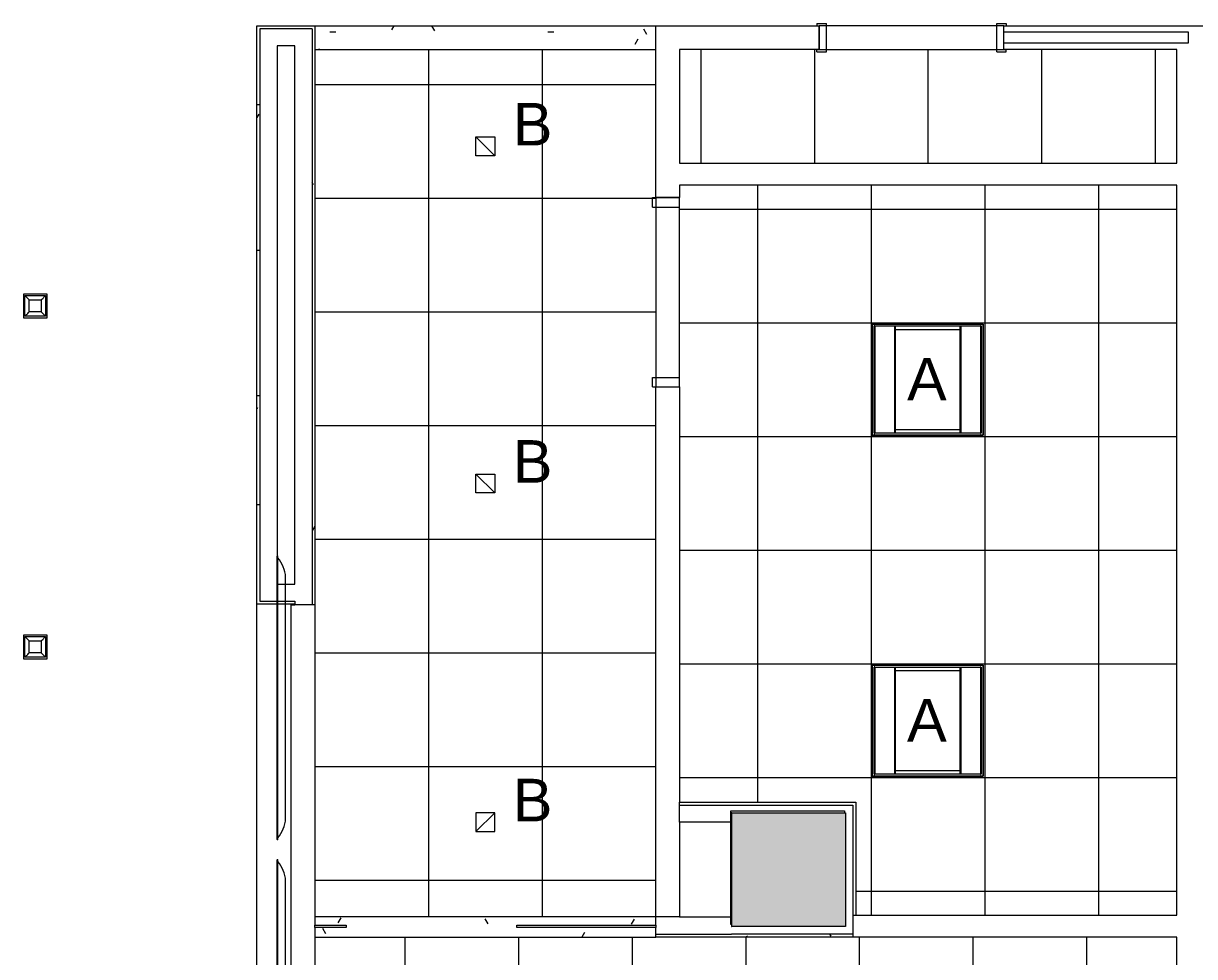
# Model space of a CAD drawing. Header units: inches. Extents: x -1206 to 1060, y -822 to 854.
# Drawn here: x -525.5 to -278.1, y 142.7 to 339.7 of the extents above; entities that cross this region are included whole.
import ezdxf

# ---------------------------------------------------------------- set-up
doc = ezdxf.new("R2010")
doc.units = ezdxf.units.IN
doc.header["$MEASUREMENT"] = 0
for name, color, linetype, lineweight in [('X1$0$18_0109_REV_dwg _7_', 8, 'Continuous', 9), ('X1$0$A-CLNG', 13, 'Continuous', 13), ('X1$0$A-CLNG-PATT', 13, 'Continuous', 13), ('X1$0$A-DOOR', 31, 'Continuous', 13), ('X1$0$A-DOOR-FRAM', 31, 'Continuous', 20), ('X1$0$A-WALL', 113, 'Continuous', 13), ('X1$0$A-WALL-PATT', 111, 'Continuous', 13), ('X1$0$BB Columns_Pen_No__7', 250, 'Continuous', 20), ('X1$0$E-LITE-EQPM', 33, 'Continuous', 9), ('X1$0$E-LITE-EQPM-IDEN', 33, 'Continuous', 9), ('X1$0$I-WALL', 2, 'Continuous', 13), ('X1$0$Q-SPCQ', 91, 'Continuous', 9), ('X1$0$S-COLS', 52, 'Continuous', 9)]:
    doc.layers.add(name, color=color, linetype=linetype, lineweight=lineweight)
doc.styles.add('X1$0$Arial', font='arial.ttf', dxfattribs={"height": 9})
pattern_1 = [(0, (0, 0), (30.72, 7.68), [1.267, -21.773, 1.267, -21.773, -122.88]), (0, (0, 0), (30.72, 7.68), [-46.08, 1.267, -44.813, 1.267, -21.773, -53.76]), (0, (0, 0), (30.72, 7.68), [-115.2, 1.267, -14.093, 1.267, -37.133]), (120, (11.52, 3.84), (-22.01108, 22.7643), [1.267, -21.773, 1.267, -21.773, -122.88]), (120, (11.52, 3.84), (-22.01108, 22.7643), [-46.08, 1.267, -44.813, 1.267, -21.773, -53.76]), (120, (11.52, 3.84), (-22.01108, 22.7643), [-115.2, 1.267, -14.093, 1.267, -37.133]), (240, (15.36, 19.2), (-8.70892, -30.4443), [1.267, -21.773, 1.267, -21.773, -122.88]), (240, (15.36, 19.2), (-8.70892, -30.4443), [-46.08, 1.267, -44.813, 1.267, -21.773, -53.76]), (240, (15.36, 19.2), (-8.70892, -30.4443), [-115.2, 1.267, -14.093, 1.267, -37.133])]

# ---------------------------------------------------------------- blocks, each defined once
blk = doc.blocks.new('X1$0$A-Flat_Screen_TV - OLED 65B6P 65_-4747238-FIRST FLOOR RCP')
at = {"layer": 'X1$0$Q-SPCQ'}
for p, q in [((-29.94, 0.19), (-30, 0.19)), ((-30, 0.19), (-30, 0)), ((-30, 0), (30, 0)), ((-29.56, 0.19), (-29.94, 0.19)), ((-29.94, 0), (-29.94, -0.06)), ((29.56, 0.19), (-29.56, 0.19)), ((25.5, 1.81), (-25.5, 1.81)), ((29.94, 0.19), (29.56, 0.19)), ((30, 0.19), (29.94, 0.19)), ((29.94, 0), (29.94, -0.06)), ((30, 0.19), (30, 0)), ((-29.94, -0.06), (29.94, -0.06))]:
    blk.add_line(p, q, dxfattribs=at)
for centre, start, end in [((-24.9, -5.58), 94.6372, 128.9656), ((24.9, -5.58), 51.0344, 85.3628)]:
    blk.add_arc(centre, 7.41, start, end, dxfattribs=at)
blk = doc.blocks.new('X1$0$A-Flat_Screen_TV - OLED 65B6P 65_-5572508-FIRST FLOOR RCP')
at = {"layer": 'X1$0$Q-SPCQ'}
for p, q in [((29.94, 0.06), (-29.94, 0.06)), ((-29.94, 0.06), (-29.94, 0)), ((29.94, 0.06), (29.94, 0)), ((30, 0), (-30, 0)), ((-30, 0), (-30, -0.19)), ((-30, -0.19), (-29.94, -0.19)), ((-29.94, -0.19), (-29.56, -0.19)), ((-29.56, -0.19), (29.56, -0.19)), ((-25.5, -1.81), (25.5, -1.81)), ((29.56, -0.19), (29.94, -0.19)), ((29.94, -0.19), (30, -0.19)), ((30, 0), (30, -0.19))]:
    blk.add_line(p, q, dxfattribs=at)
for centre, start, end in [((-24.9, 5.58), 231.0344, 265.3628), ((24.9, 5.58), 274.6372, 308.9656)]:
    blk.add_arc(centre, 7.41, start, end, dxfattribs=at)
blk = doc.blocks.new('X1$0$18_0109_REV_dwg _7_-5631515-FIRST FLOOR RCP')
at = {"layer": 'X1$0$BB Columns_Pen_No__7', "color": 9, "flags": 128}
for points in [[(-6742.69, 3096.07), (-6718.69, 3096.07), (-6718.69, 3095.66)], [(-6742.47, 3072.07), (-6742.69, 3072.07), (-6742.69, 3096.07)]]:
    blk.add_lwpolyline(points, dxfattribs=at)
blk = doc.blocks.new('X1$0$Single Flush - OTJ_SOLIDFLUSH_ALUM-5106307-FIRST FLOOR RCP')
at = {"layer": 'X1$0$A-DOOR-FRAM'}
for p, q in [((-20, 3.25), (-20, -2.5)), ((-20, 3.25), (-18, 3.25)), ((-18, 3.25), (-18, -2.5)), ((18.000004, 3.25), (18.000004, -2.5)), ((18.000004, 3.25), (20.000004, 3.25)), ((20.000004, 3.25), (20.000004, -2.5)), ((-20, -2.5), (-18, -2.5)), ((18.000004, -2.5), (20.000004, -2.5))]:
    blk.add_line(p, q, dxfattribs=at)
blk = doc.blocks.new('X1$0$Single Flush Pocket - Int-PO-F-WDMF-36_ x 84_-5277001-FIRST FLOOR RCP')
at = {"layer": 'X1$0$A-DOOR-FRAM'}
for p, q in [((-20, 3), (-18, 3)), ((-20, 3), (-20, 2.5)), ((-20, 2.5), (-19.5, 2.5)), ((-19.5, -2.5), (-19.5, 2.5)), ((-18, -3), (-18, 3)), ((18.000004, -3), (18.000004, 3)), ((18.000004, 3), (20.000004, 3)), ((19.500004, 2.5), (20.000004, 2.5)), ((19.500004, -2.5), (19.500004, 2.5)), ((20.000004, 3), (20.000004, 2.5)), ((-20, -2.5), (-19.5, -2.5)), ((-20, -3), (-20, -2.5)), ((-20, -3), (-18, -3)), ((18.000004, -3), (20.000004, -3)), ((19.500004, -2.5), (20.000004, -2.5)), ((20.000004, -3), (20.000004, -2.5))]:
    blk.add_line(p, q, dxfattribs=at)
blk = doc.blocks.new('X1$0$L-Recessed-Axis-Duo - 2 x 2-V14-FIRST FLOOR RCP')
at = {"layer": 'X1$0$E-LITE-EQPM'}
for p, q in [((-11.7, 11.7), (-11.7, -11.7)), ((11.7, 11.7), (-11.7, 11.7)), ((-11.37, 11.26), (-11.37, 11.27)), ((-11.37, 11.14), (-11.37, 11.26)), ((11.38, 11.14), (-11.37, 11.14)), ((-11.32, 11.32), (-11.32, -11.32)), ((11.32, 11.32), (-11.32, 11.32)), ((11.32, -11.32), (11.32, 11.32)), ((11.38, 11.27), (11.38, 11.26)), ((11.38, 11.26), (11.38, 11.14)), ((11.7, -11.7), (11.7, 11.7)), ((11.32, 7.03), (-11.32, 7.03)), ((11.32, 7.02), (-11.32, 7.02)), ((-11.32, 6.85), (11.32, 6.85)), ((-10.57, 6.86), (-10.57, -6.86)), ((10.57, -6.86), (10.57, 6.86)), ((11.32, -6.85), (-11.32, -6.85)), ((11.32, -7.02), (-11.32, -7.02)), ((11.32, -7.03), (-11.32, -7.03)), ((-11.7, -11.7), (11.7, -11.7)), ((-11.37, -11.26), (-11.37, -11.14)), ((11.38, -11.14), (-11.37, -11.14)), ((-11.37, -11.27), (-11.37, -11.26)), ((-11.32, -11.32), (11.32, -11.32)), ((11.38, -11.14), (11.38, -11.26)), ((11.38, -11.26), (11.38, -11.27))]:
    blk.add_line(p, q, dxfattribs=at)
for points, knots in [([(-11.64, 11.64), (-11.65, 11.65), (-11.65, 11.65), (-11.66, 11.66), (-11.67, 11.67), (-11.68, 11.68), (-11.68, 11.68), (-11.69, 11.69), (-11.69, 11.69), (-11.7, 11.7), (-11.7, 11.7), (-11.7, 11.7), (-11.7, 11.7)], [-1, -1, -1, -1, -0.833333, -0.75, -0.666667, -0.583333, -0.5, -0.416667, -0.333333, -0.25, -0.166667, 0, 0, 0, 0]), ([(11.7, 11.7), (11.7, 11.7), (11.7, 11.7), (11.7, 11.7), (11.69, 11.69), (11.69, 11.69), (11.68, 11.68), (11.68, 11.68), (11.67, 11.67), (11.66, 11.66), (11.65, 11.65), (11.65, 11.65), (11.64, 11.64)], [0, 0, 0, 0, 0.166667, 0.25, 0.333333, 0.416667, 0.5, 0.583333, 0.666667, 0.75, 0.833333, 1, 1, 1, 1]), ([(-11.7, -11.7), (-11.7, -11.7), (-11.7, -11.7), (-11.7, -11.7), (-11.69, -11.69), (-11.69, -11.69), (-11.68, -11.68), (-11.68, -11.68), (-11.67, -11.67), (-11.66, -11.66), (-11.65, -11.65), (-11.65, -11.65), (-11.64, -11.64)], [0, 0, 0, 0, 0.166667, 0.25, 0.333333, 0.416667, 0.5, 0.583333, 0.666667, 0.75, 0.833333, 1, 1, 1, 1]), ([(11.7, -11.7), (11.7, -11.7), (11.7, -11.7), (11.7, -11.7), (11.69, -11.69), (11.69, -11.69), (11.68, -11.68), (11.68, -11.68), (11.67, -11.67), (11.66, -11.66), (11.65, -11.65), (11.65, -11.65), (11.64, -11.64)], [0, 0, 0, 0, 0.166667, 0.25, 0.333333, 0.416667, 0.5, 0.583333, 0.666667, 0.75, 0.833333, 1, 1, 1, 1])]:
    blk.add_open_spline(points, degree=3, knots=knots, dxfattribs=at)
blk = doc.blocks.new('X1$0$L-Recessed-Axis-Duo - 2 x 2-V13-FIRST FLOOR RCP')
at = {"layer": 'X1$0$E-LITE-EQPM'}
for p, q in [((-11.7, 11.7), (-11.7, -11.7)), ((11.7, 11.7), (-11.7, 11.7)), ((-11.37, 11.26), (-11.37, 11.27)), ((-11.37, 11.14), (-11.37, 11.26)), ((-11.37, 11.14), (11.38, 11.14)), ((11.32, 11.32), (-11.32, 11.32)), ((-11.32, 11.32), (-11.32, -11.32)), ((11.32, -11.32), (11.32, 11.32)), ((11.38, 11.27), (11.38, 11.26)), ((11.38, 11.26), (11.38, 11.14)), ((11.7, -11.7), (11.7, 11.7)), ((-11.32, 7.03), (11.32, 7.03)), ((-11.32, 7.02), (11.32, 7.02)), ((-11.32, 6.85), (11.32, 6.85)), ((-10.57, 6.86), (-10.57, -6.86)), ((10.57, -6.86), (10.57, 6.86)), ((11.32, -6.85), (-11.32, -6.85)), ((-11.32, -7.02), (11.32, -7.02)), ((-11.32, -7.03), (11.32, -7.03)), ((-11.7, -11.7), (11.7, -11.7)), ((-11.37, -11.26), (-11.37, -11.14)), ((-11.37, -11.14), (11.38, -11.14)), ((-11.37, -11.27), (-11.37, -11.26)), ((-11.32, -11.32), (11.32, -11.32)), ((11.38, -11.14), (11.38, -11.26)), ((11.38, -11.26), (11.38, -11.27))]:
    blk.add_line(p, q, dxfattribs=at)
for points, knots in [([(-11.64, 11.64), (-11.65, 11.65), (-11.65, 11.65), (-11.66, 11.66), (-11.67, 11.67), (-11.68, 11.68), (-11.68, 11.68), (-11.69, 11.69), (-11.69, 11.69), (-11.7, 11.7), (-11.7, 11.7), (-11.7, 11.7), (-11.7, 11.7)], [0, 0, 0, 0, 0.166667, 0.25, 0.333333, 0.416667, 0.5, 0.583333, 0.666667, 0.75, 0.833333, 1, 1, 1, 1]), ([(11.64, 11.64), (11.65, 11.65), (11.65, 11.65), (11.66, 11.66), (11.67, 11.67), (11.68, 11.68), (11.68, 11.68), (11.69, 11.69), (11.69, 11.69), (11.7, 11.7), (11.7, 11.7), (11.7, 11.7), (11.7, 11.7)], [0, 0, 0, 0, 0.166667, 0.25, 0.333333, 0.416667, 0.5, 0.583333, 0.666667, 0.75, 0.833333, 1, 1, 1, 1]), ([(-11.7, -11.7), (-11.7, -11.7), (-11.7, -11.7), (-11.7, -11.7), (-11.69, -11.69), (-11.69, -11.69), (-11.68, -11.68), (-11.68, -11.68), (-11.67, -11.67), (-11.66, -11.66), (-11.65, -11.65), (-11.65, -11.65), (-11.64, -11.64)], [-1, -1, -1, -1, -0.833333, -0.75, -0.666667, -0.583333, -0.5, -0.416667, -0.333333, -0.25, -0.166667, 0, 0, 0, 0]), ([(11.64, -11.64), (11.65, -11.65), (11.65, -11.65), (11.66, -11.66), (11.67, -11.67), (11.68, -11.68), (11.68, -11.68), (11.69, -11.69), (11.69, -11.69), (11.7, -11.7), (11.7, -11.7), (11.7, -11.7), (11.7, -11.7)], [0, 0, 0, 0, 0.166667, 0.25, 0.333333, 0.416667, 0.5, 0.583333, 0.666667, 0.75, 0.833333, 1, 1, 1, 1])]:
    blk.add_open_spline(points, degree=3, knots=knots, dxfattribs=at)
blk = doc.blocks.new('X1$0$5in_Square_Xicato-STD - L342_24W_Xicato_XTM_2100_lm_3000K-5403066-FIRST FLOOR RCP')
at = {"layer": 'X1$0$E-LITE-EQPM'}
for p, q in [((-13.88, 2.46), (-8.88, 2.46)), ((-13.88, -2.54), (-13.88, 2.46)), ((-13.56, 2.15), (-13.56, -2.23)), ((-9.19, 2.15), (-13.56, 2.15)), ((-10.13, 1.21), (-12.63, 1.21)), ((-12.63, 1.21), (-12.63, -1.29)), ((-10.13, 1.21), (-12.63, 1.21)), ((-12.63, 1.21), (-12.63, -1.29)), ((-10.13, -1.29), (-10.13, 1.21)), ((-10.13, -1.29), (-10.13, 1.21)), ((-9.19, -2.23), (-9.19, 2.15)), ((-8.88, 2.46), (-8.88, -2.54)), ((-13.56, -2.23), (-9.19, -2.23)), ((-12.63, -1.29), (-10.13, -1.29)), ((-12.63, -1.29), (-10.13, -1.29)), ((-8.88, -2.54), (-13.88, -2.54))]:
    blk.add_line(p, q, dxfattribs=at)
for points in [[(-13.56, 2.15), (-13.49, 2.08), (-13.26, 1.84), (-12.86, 1.44), (-12.63, 1.21)], [(-9.19, 2.15), (-9.26, 2.07), (-9.49, 1.84), (-9.89, 1.45), (-10.13, 1.21)], [(-13.56, -2.23), (-13.49, -2.15), (-13.26, -1.92), (-12.86, -1.53), (-12.63, -1.29)], [(-10.13, -1.29), (-9.89, -1.52), (-9.49, -1.92), (-9.26, -2.16), (-9.19, -2.23)]]:
    blk.add_open_spline(points, degree=3, dxfattribs=at)
blk = doc.blocks.new('X1$0$L-Recessed Square Downlight - 4_-5368317-FIRST FLOOR RCP')
at = {"layer": 'X1$0$E-LITE-EQPM'}
for p, q in [((2, 2), (-2, 2)), ((-2, 2), (-2, -2)), ((-2, -2), (2, 2)), ((2, -2), (2, 2)), ((-2, -2), (2, -2))]:
    blk.add_line(p, q, dxfattribs=at)
blk = doc.blocks.new('X1$0$L-Recessed Square Downlight - 4_-4552743-FIRST FLOOR RCP')
at = {"layer": 'X1$0$E-LITE-EQPM'}
for p, q in [((-2, -2), (-2, 2)), ((-2, 2), (2, 2)), ((-2, 2), (2, -2)), ((2, 2), (2, -2)), ((2, -2), (-2, -2))]:
    blk.add_line(p, q, dxfattribs=at)
blk = doc.blocks.new('X1$0$Concrete-Rectangular-Column - 24 X 24-V32-FIRST FLOOR RCP')
at = {"layer": 'X1$0$S-COLS'}
blk.add_hatch(color=7, dxfattribs=at).paths.add_polyline_path([(12, -12), (12, 12), (-12, 12), (-12, -12), (-7.08, -12)], flags=0)
at = {"layer": 'X1$0$S-COLS', "color": 8, "lineweight": 20}
for p, q in [((-12, 12), (12, 12)), ((-12, -12), (-12, 12)), ((12, 12), (12, -12)), ((12, -12), (-12, -12))]:
    blk.add_line(p, q, dxfattribs=at)
blk = doc.blocks.new('X1')
at = {"layer": 'X1$0$A-CLNG-PATT'}
h = blk.add_hatch(dxfattribs=at)
h.set_pattern_fill('FP1_1', color=256, style=0, pattern_type=2)
h.set_pattern_definition(pattern_1)
h.paths.add_polyline_path([(-463.9, 334.2), (-391.9, 334.2), (-391.9, 339.2), (-463.9, 339.2), (-463.9, 334.95)], flags=0)
h = blk.add_hatch(dxfattribs=at)
h.set_pattern_fill('FP1_33', color=256, style=0, pattern_type=2)
h.set_pattern_definition([(90, (-439.896, 230.817), (24, -1e-15), []), (0, (-439.896, 230.817), (0, -24), [])])
h.paths.add_polyline_path([(-463.65, 151.06), (-391.9, 151.06), (-391.9, 334.2), (-463.9, 334.2), (-463.9, 151.06)], flags=0)
h = blk.add_hatch(dxfattribs=at)
h.set_pattern_fill('FP1_15', color=256, style=0, pattern_type=2)
h.set_pattern_definition([(180, (-334.38, 334.204), (3e-15, 24), []), (90, (-334.38, 334.204), (24, -1e-15), [])])
h.paths.add_polyline_path([(-356.71, 310.2), (-281.86, 310.2), (-281.86, 334.2), (-386.9, 334.2), (-386.9, 310.2), (-357.4, 310.2)], flags=0)
h = blk.add_hatch(dxfattribs=at)
h.set_pattern_fill('FP1_14', color=256, style=0, pattern_type=2)
h.set_pattern_definition([(90, (-346.38, 228.504), (24, -1e-15), []), (0, (-346.38, 228.504), (0, -24), [])])
h.paths.add_polyline_path([(-349.31, 151.43), (-281.86, 151.43), (-281.86, 305.58), (-386.9, 305.58), (-386.9, 175.31), (-349.68, 175.31), (-349.68, 151.43)], flags=0)
h.paths.add_polyline_path([(-328.02, 180.8), (-346.21, 180.8), (-346.21, 204.21), (-322.8, 204.21), (-322.8, 180.8), (-325.36, 180.8)], flags=0)
h.paths.add_polyline_path([(-346.21, 252.8), (-346.21, 276.21), (-322.8, 276.21), (-322.8, 252.8), (-343.99, 252.8)], flags=0)
h = blk.add_hatch(dxfattribs=at)
h.set_pattern_fill('FP1_1', color=256, style=0, pattern_type=2)
h.set_pattern_definition(pattern_1)
h.paths.add_polyline_path([(-457.29, 146.81), (-391.9, 146.81), (-391.9, 148.81), (-421.29, 148.81), (-421.29, 149.31), (-391.9, 149.31), (-391.9, 151.06), (-463.9, 151.06), (-463.9, 149.31), (-457.29, 149.31), (-457.29, 148.81), (-463.9, 148.81), (-463.87, 146.81)], flags=0)
h = blk.add_hatch(dxfattribs=at)
h.set_pattern_fill('FP1_13', color=256, style=0, pattern_type=2)
h.set_pattern_definition([(180, (-372.88, 88.677), (3e-15, 24), []), (90, (-372.88, 88.677), (24, -1e-15), [])])
h.paths.add_polyline_path([(-413.19, 30.55), (-281.86, 30.55), (-281.86, 146.81), (-463.9, 146.81), (-463.9, 30.55), (-434.48, 30.55)], flags=0)
h.paths.add_polyline_path([(-338.66, 40.98), (-348.71, 40.98), (-348.71, 64.38), (-325.3, 64.38), (-325.3, 40.98), (-333.34, 40.98)], flags=0)
h.paths.add_polyline_path([(-420.71, 40.98), (-420.71, 64.38), (-397.3, 64.38), (-397.3, 40.98), (-418.51, 40.98)], flags=0)
h.paths.add_polyline_path([(-402.54, 112.98), (-420.71, 112.98), (-420.71, 136.38), (-397.3, 136.38), (-397.3, 112.98)], flags=0)
h.paths.add_polyline_path([(-325.3, 112.98), (-348.71, 112.98), (-348.71, 136.38), (-325.3, 136.38), (-325.3, 118.42)], flags=0)
at = {"layer": 'X1$0$A-WALL-PATT', "lineweight": 9}
h = blk.add_hatch(dxfattribs=at)
h.set_pattern_fill('FP1_1', color=256, style=0, pattern_type=2)
h.set_pattern_definition(pattern_1)
h.paths.add_polyline_path([(-476.15, 217.69), (-475.52, 217.69), (-475.52, 338.58), (-476.15, 338.58), (-476.15, 217.74)], flags=0)
h = blk.add_hatch(dxfattribs=at)
h.set_pattern_fill('FP1_1', color=256, style=0, pattern_type=2)
h.set_pattern_definition(pattern_1)
h.paths.add_polyline_path([(-463.9, 216.95), (-463.9, 338.58), (-464.52, 338.58), (-464.52, 216.95)], flags=0)
h = blk.add_hatch(dxfattribs=at)
h.set_pattern_fill('FP1_1', color=256, style=0, pattern_type=2)
h.set_pattern_definition(pattern_1)
h.paths.add_polyline_path([(-351.93, 146.81), (-350.3, 146.81), (-350.3, 147.43), (-375.93, 147.43), (-375.93, 146.81), (-375.84, 146.81)], flags=0)
at = {"layer": 'X1$0$A-CLNG'}
for p, q in [((-463.9, 339.2), (-391.9, 339.2)), ((-463.9, 334.2), (-391.9, 334.2)), ((-357.4, 334.2), (-318.4, 334.2)), ((-391.9, 302.94), (-391.9, 262.94)), ((-386.9, 262.94), (-386.9, 302.94)), ((-322.8, 276.21), (-346.21, 276.21)), ((-346.21, 276.21), (-346.21, 252.8)), ((-322.8, 252.8), (-322.8, 276.21)), ((-346.21, 252.8), (-322.8, 252.8)), ((-476.15, 113.44), (-476.15, 217.06)), ((-322.8, 204.21), (-346.21, 204.21)), ((-346.21, 204.21), (-346.21, 180.8)), ((-322.8, 180.8), (-322.8, 204.21)), ((-346.21, 180.8), (-322.8, 180.8)), ((-391.9, 151.06), (-463.9, 151.06)), ((-463.9, 146.81), (-391.9, 146.81))]:
    blk.add_line(p, q, dxfattribs=at)
at = {"layer": 'X1$0$A-WALL'}
for p, q in [((-464.52, 338.58), (-475.52, 338.58)), ((-475.52, 338.58), (-475.52, 217.69)), ((-464.52, 338.58), (-464.52, 216.95)), ((-386.9, 310.2), (-281.86, 310.2)), ((-281.86, 305.58), (-386.9, 305.58)), ((-475.52, 217.69), (-468.15, 217.69)), ((-468.15, 217.69), (-468.15, 217.06)), ((-463.9, 216.95), (-468.15, 216.95)), ((-386.9, 171.06), (-386.9, 175.31)), ((-386.9, 174.68), (-350.3, 174.68)), ((-350.3, 174.68), (-350.3, 146.81)), ((-386.9, 151.06), (-391.9, 151.06)), ((-350.3, 151.43), (-281.86, 151.43)), ((-463.9, 148.81), (-463.9, 149.31)), ((-391.9, 149.31), (-391.9, 148.81)), ((-391.9, 147.43), (-375.93, 147.43)), ((-350.3, 147.43), (-375.93, 147.43)), ((-281.86, 146.81), (-349.68, 146.81))]:
    blk.add_line(p, q, dxfattribs=at)
at = {"layer": 'X1$0$I-WALL'}
for p, q in [((-476.15, 339.2), (-463.9, 339.2)), ((-476.15, 217.06), (-476.15, 339.2)), ((-463.9, 339.2), (-463.9, 149.31)), ((-391.9, 339.2), (-357.4, 339.2)), ((-391.9, 302.94), (-391.9, 339.2)), ((-357.4, 339.2), (-357.4, 337.83)), ((-318.4, 339.2), (-104.61, 339.2)), ((-318.4, 337.83), (-318.4, 339.2)), ((-357.4, 337.83), (-357.43, 337.83)), ((-357.43, 337.83), (-357.43, 335.58)), ((-279.4, 337.83), (-318.4, 337.83)), ((-279.4, 335.58), (-279.4, 337.83)), ((-468.15, 334.95), (-471.9, 334.95)), ((-471.9, 334.95), (-471.9, 221.31)), ((-468.15, 221.31), (-468.15, 334.95)), ((-357.4, 334.2), (-386.9, 334.2)), ((-386.9, 334.2), (-386.9, 310.2)), ((-357.43, 335.58), (-357.4, 335.58)), ((-357.4, 335.58), (-357.4, 334.2)), ((-318.4, 334.2), (-318.4, 335.58)), ((-318.4, 335.58), (-279.4, 335.58)), ((-281.86, 334.2), (-318.4, 334.2)), ((-281.86, 310.2), (-281.86, 334.2)), ((-386.9, 305.58), (-386.9, 302.94)), ((-281.86, 151.43), (-281.86, 305.58)), ((-386.9, 302.94), (-391.9, 302.94)), ((-391.9, 149.31), (-391.9, 262.94)), ((-391.9, 262.94), (-386.9, 262.94)), ((-386.9, 262.94), (-386.9, 175.31)), ((-471.9, 221.31), (-468.15, 221.31)), ((-468.15, 217.06), (-476.15, 217.06)), ((-468.9, 113.45), (-468.9, 216.95)), ((-468.9, 216.95), (-468.15, 216.95)), ((-468.15, 216.95), (-468.15, 217.06)), ((-386.9, 175.31), (-349.68, 175.31)), ((-349.68, 175.31), (-349.68, 151.43)), ((-386.9, 171.06), (-386.9, 151.06)), ((-375.93, 171.06), (-386.9, 171.06)), ((-375.93, 173.06), (-375.93, 171.06)), ((-375.84, 173.06), (-375.93, 173.06)), ((-386.9, 151.06), (-375.93, 151.06)), ((-375.93, 151.06), (-375.93, 149.06)), ((-463.9, 149.31), (-457.29, 149.31)), ((-457.29, 148.81), (-463.9, 148.81)), ((-463.9, 148.81), (-463.9, 30.55)), ((-457.29, 149.31), (-457.29, 148.81)), ((-421.29, 148.81), (-421.29, 149.31)), ((-421.29, 149.31), (-391.9, 149.31)), ((-391.9, 148.81), (-421.29, 148.81)), ((-391.9, 146.81), (-391.9, 148.81)), ((-375.93, 149.06), (-375.84, 149.06)), ((-375.93, 146.81), (-391.9, 146.81)), ((-349.68, 146.81), (-375.93, 146.81)), ((-281.86, 30.55), (-281.86, 146.81))]:
    blk.add_line(p, q, dxfattribs=at)
at = {"layer": 'X1$0$I-WALL', "lineweight": 9}
blk.add_line((-318.4, 339.2), (-357.4, 339.2), dxfattribs=at)
at = {"layer": 'X1$0$18_0109_REV_dwg _7_', "color": 253}
blk.add_blockref('X1$0$18_0109_REV_dwg _7_-5631515-FIRST FLOOR RCP', (6366.63, -2922.6), dxfattribs=at)
at = {"layer": 'X1$0$A-DOOR'}
blk.add_blockref('X1$0$Single Flush Pocket - Int-PO-F-WDMF-36_ x 84_-5277001-FIRST FLOOR RCP', (-337.9, 336.7), dxfattribs=at)
at = {"layer": 'X1$0$A-DOOR', "rotation": 89.99999999999993}
blk.add_blockref('X1$0$Single Flush - OTJ_SOLIDFLUSH_ALUM-5106307-FIRST FLOOR RCP', (-389.4, 282.94), dxfattribs=at)
at = {"layer": 'X1$0$E-LITE-EQPM', "extrusion": (0, 0, -1)}
for name, p, rotation in [('X1$0$L-Recessed Square Downlight - 4_-5368317-FIRST FLOOR RCP', (427.9, 313.78), 180), ('X1$0$5in_Square_Xicato-STD - L342_24W_Xicato_XTM_2100_lm_3000K-5403066-FIRST FLOOR RCP', (511.6, 280.02), 180), ('X1$0$L-Recessed-Axis-Duo - 2 x 2-V14-FIRST FLOOR RCP', (334.51, 264.5), 89.99999999999561), ('X1$0$L-Recessed Square Downlight - 4_-5368317-FIRST FLOOR RCP', (427.9, 242.57), 180), ('X1$0$5in_Square_Xicato-STD - L342_24W_Xicato_XTM_2100_lm_3000K-5403066-FIRST FLOOR RCP', (511.6, 208.02), 180), ('X1$0$L-Recessed-Axis-Duo - 2 x 2-V13-FIRST FLOOR RCP', (334.51, 192.5), 270.0000000000048), ('X1$0$L-Recessed Square Downlight - 4_-4552743-FIRST FLOOR RCP', (427.9, 171.06), 180)]:
    blk.add_blockref(name, p, dxfattribs=dict(at, rotation=rotation))
at = {"layer": 'X1$0$Q-SPCQ'}
for name, p, rotation in [('X1$0$A-Flat_Screen_TV - OLED 65B6P 65_-4747238-FIRST FLOOR RCP', (-471.9, 197.31), 270.0000000000001), ('X1$0$A-Flat_Screen_TV - OLED 65B6P 65_-5572508-FIRST FLOOR RCP', (-471.9, 133.2), 89.99999999999928)]:
    blk.add_blockref(name, p, dxfattribs=dict(at, rotation=rotation))
at = {"layer": 'X1$0$S-COLS'}
blk.add_blockref('X1$0$Concrete-Rectangular-Column - 24 X 24-V32-FIRST FLOOR RCP', (-363.84, 161.06), dxfattribs=at)
at = {"layer": 'X1$0$E-LITE-EQPM-IDEN', "char_height": 9, "width": 10.302, "attachment_point": 1, "style": 'X1$0$Arial'}
for s, insert in [('B', (-422.13, 322.93)), ('A', (-338.86, 269.09)), ('B', (-422.13, 251.72)), ('A', (-338.86, 197.09)), ('B', (-422.13, 180.22))]:
    blk.add_mtext(s, dxfattribs=dict(at, insert=insert))

msp = doc.modelspace()

# ---------------------------------------------------------------- block references
at = {"color": 253}
msp.add_blockref('X1', (0, 0), dxfattribs=at)

doc.saveas('drawing.dxf')
